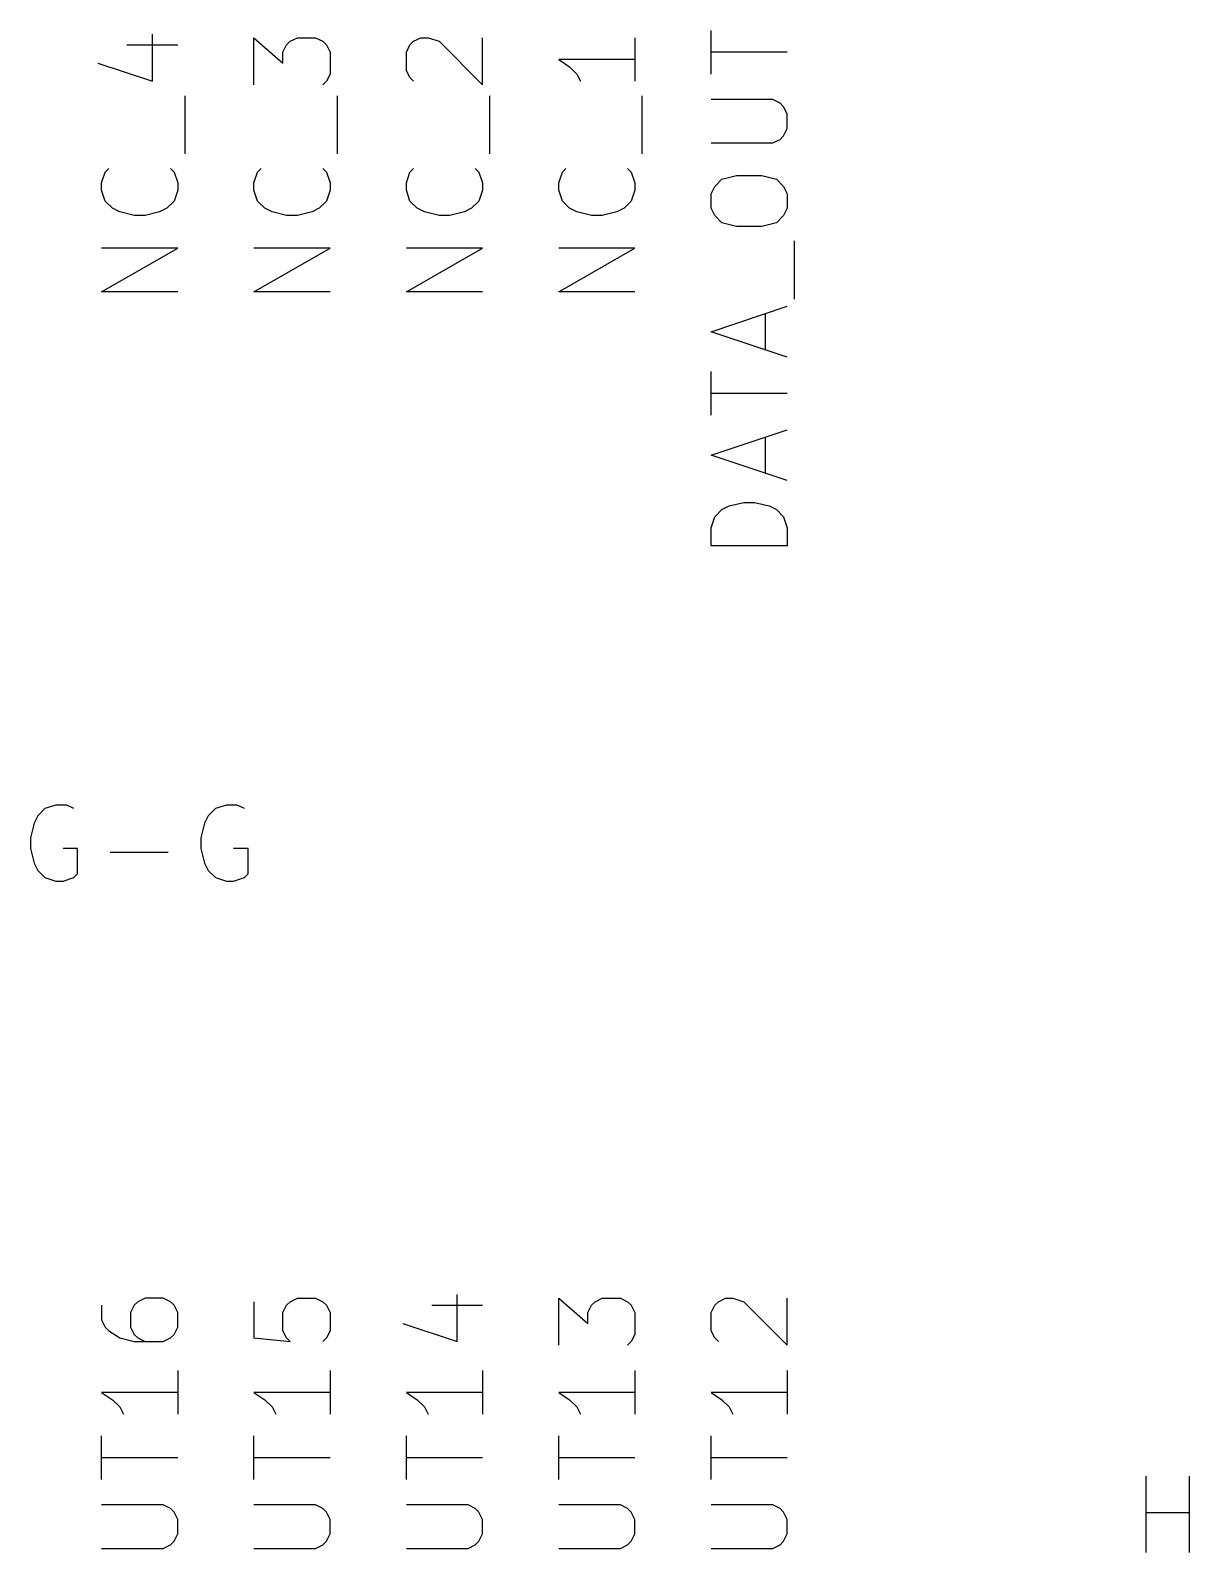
# Model space of a CAD drawing. Extents: x 0.4 to 11.3, y -7.9 to -0.4.
# Drawn here: x 5.376 to 6.137, y -6.823 to -5.825 of the extents above; entities that cross this region are included whole.
import ezdxf

# ---------------------------------------------------------------- set-up
doc = ezdxf.new("R2010")
doc.units = 0
doc.header["$MEASUREMENT"] = 0
doc.layers.add('CYAN2', color=4, linetype='CONTINUOUS')

msp = doc.modelspace()

# ---------------------------------------------------------------- linework, layer by layer
at = {"layer": 'CYAN2', "linetype": 'CONTINUOUS'}
for p, q in [((5.45646, -5.85809), (5.45646, -5.82714)), ((5.45646, -5.85809), (5.45646, -5.82714)), ((5.52313, -5.86047), (5.52313, -5.82952)), ((5.52313, -5.82952), (5.54218, -5.84619)), ((5.52313, -5.86047), (5.52313, -5.82952)), ((5.52313, -5.82952), (5.54218, -5.84619)), ((5.54694, -5.8319), (5.5517, -5.82952)), ((5.54694, -5.8319), (5.5517, -5.82952)), ((5.5517, -5.82952), (5.56361, -5.82952)), ((5.5517, -5.82952), (5.56361, -5.82952)), ((5.56361, -5.82952), (5.56837, -5.8319)), ((5.56361, -5.82952), (5.56837, -5.8319)), ((5.62789, -5.8319), (5.63265, -5.82952)), ((5.62789, -5.8319), (5.63265, -5.82952)), ((5.63265, -5.82952), (5.63742, -5.82952)), ((5.63265, -5.82952), (5.63742, -5.82952)), ((5.63742, -5.82952), (5.64456, -5.8319)), ((5.63742, -5.82952), (5.64456, -5.8319)), ((5.67313, -5.86047), (5.67313, -5.82952)), ((5.67313, -5.86047), (5.67313, -5.82952)), ((5.77313, -5.82952), (5.77313, -5.85809)), ((5.77313, -5.82952), (5.77313, -5.85809)), ((5.82313, -5.85333), (5.82313, -5.82476)), ((5.82313, -5.85333), (5.82313, -5.82476)), ((5.4398, -5.83428), (5.47313, -5.83428)), ((5.4398, -5.83428), (5.47313, -5.83428)), ((5.54218, -5.83904), (5.54456, -5.83428)), ((5.54218, -5.83904), (5.54456, -5.83428)), ((5.54218, -5.84619), (5.54218, -5.83904)), ((5.54218, -5.84619), (5.54218, -5.83904)), ((5.54456, -5.83428), (5.54694, -5.8319)), ((5.54456, -5.83428), (5.54694, -5.8319)), ((5.56837, -5.8319), (5.57075, -5.83428)), ((5.56837, -5.8319), (5.57075, -5.83428)), ((5.57075, -5.83428), (5.57313, -5.83904)), ((5.57075, -5.83428), (5.57313, -5.83904)), ((5.57313, -5.83904), (5.57313, -5.85333)), ((5.57313, -5.83904), (5.57313, -5.85333)), ((5.62313, -5.83904), (5.62551, -5.83428)), ((5.62313, -5.83904), (5.62551, -5.83428)), ((5.62313, -5.85095), (5.62313, -5.83904)), ((5.62313, -5.85095), (5.62313, -5.83904)), ((5.62551, -5.83428), (5.62789, -5.8319)), ((5.62551, -5.83428), (5.62789, -5.8319)), ((5.64456, -5.8319), (5.67313, -5.86047)), ((5.64456, -5.8319), (5.67313, -5.86047)), ((5.87313, -5.83904), (5.82313, -5.83904)), ((5.87313, -5.83904), (5.82313, -5.83904)), ((5.42075, -5.84619), (5.45646, -5.85809)), ((5.42075, -5.84619), (5.45646, -5.85809)), ((5.77313, -5.84381), (5.72313, -5.84381)), ((5.72313, -5.84381), (5.73028, -5.84857)), ((5.77313, -5.84381), (5.72313, -5.84381)), ((5.72313, -5.84381), (5.73028, -5.84857)), ((5.73028, -5.84857), (5.73504, -5.85333)), ((5.73028, -5.84857), (5.73504, -5.85333)), ((5.57075, -5.85809), (5.56837, -5.86047)), ((5.57075, -5.85809), (5.56837, -5.86047)), ((5.57313, -5.85333), (5.57075, -5.85809)), ((5.57313, -5.85333), (5.57075, -5.85809)), ((5.62551, -5.85571), (5.62313, -5.85095)), ((5.62551, -5.85571), (5.62313, -5.85095)), ((5.62789, -5.85809), (5.62551, -5.85571)), ((5.62789, -5.85809), (5.62551, -5.85571)), ((5.73504, -5.85333), (5.73742, -5.85809)), ((5.73504, -5.85333), (5.73742, -5.85809)), ((5.47789, -5.90571), (5.47789, -5.86761)), ((5.47789, -5.90571), (5.47789, -5.86761)), ((5.57789, -5.90571), (5.57789, -5.86761)), ((5.57789, -5.90571), (5.57789, -5.86761)), ((5.67789, -5.90571), (5.67789, -5.86761)), ((5.67789, -5.90571), (5.67789, -5.86761)), ((5.77789, -5.90571), (5.77789, -5.86761)), ((5.77789, -5.90571), (5.77789, -5.86761)), ((5.86361, -5.87), (5.82313, -5.87)), ((5.86361, -5.87), (5.82313, -5.87)), ((5.86837, -5.87238), (5.86361, -5.87)), ((5.86837, -5.87238), (5.86361, -5.87)), ((5.87075, -5.87476), (5.86837, -5.87238)), ((5.87075, -5.87476), (5.86837, -5.87238)), ((5.87313, -5.87952), (5.87075, -5.87476)), ((5.87313, -5.87952), (5.87075, -5.87476)), ((5.87313, -5.88905), (5.87313, -5.87952)), ((5.87313, -5.88905), (5.87313, -5.87952)), ((5.87075, -5.89381), (5.87313, -5.88905)), ((5.87075, -5.89381), (5.87313, -5.88905)), ((5.82313, -5.89857), (5.86361, -5.89857)), ((5.82313, -5.89857), (5.86361, -5.89857)), ((5.86361, -5.89857), (5.86837, -5.89619)), ((5.86361, -5.89857), (5.86837, -5.89619)), ((5.86837, -5.89619), (5.87075, -5.89381)), ((5.86837, -5.89619), (5.87075, -5.89381)), ((5.42313, -5.92476), (5.42551, -5.91761)), ((5.42313, -5.92476), (5.42551, -5.91761)), ((5.42551, -5.91761), (5.42789, -5.91524)), ((5.42551, -5.91761), (5.42789, -5.91524)), ((5.46837, -5.91524), (5.47075, -5.91761)), ((5.46837, -5.91524), (5.47075, -5.91761)), ((5.47075, -5.91761), (5.47313, -5.92476)), ((5.47075, -5.91761), (5.47313, -5.92476)), ((5.52313, -5.92476), (5.52551, -5.91761)), ((5.52313, -5.92476), (5.52551, -5.91761)), ((5.52551, -5.91761), (5.52789, -5.91524)), ((5.52551, -5.91761), (5.52789, -5.91524)), ((5.56837, -5.91524), (5.57075, -5.91761)), ((5.56837, -5.91524), (5.57075, -5.91761)), ((5.57075, -5.91761), (5.57313, -5.92476)), ((5.57075, -5.91761), (5.57313, -5.92476)), ((5.62313, -5.92476), (5.62551, -5.91761)), ((5.62313, -5.92476), (5.62551, -5.91761)), ((5.62551, -5.91761), (5.62789, -5.91524)), ((5.62551, -5.91761), (5.62789, -5.91524)), ((5.66837, -5.91524), (5.67075, -5.91761)), ((5.66837, -5.91524), (5.67075, -5.91761)), ((5.67075, -5.91761), (5.67313, -5.92476)), ((5.67075, -5.91761), (5.67313, -5.92476)), ((5.72313, -5.92476), (5.72551, -5.91761)), ((5.72313, -5.92476), (5.72551, -5.91761)), ((5.72551, -5.91761), (5.72789, -5.91524)), ((5.72551, -5.91761), (5.72789, -5.91524)), ((5.76837, -5.91524), (5.77075, -5.91761)), ((5.76837, -5.91524), (5.77075, -5.91761)), ((5.77075, -5.91761), (5.77313, -5.92476)), ((5.77075, -5.91761), (5.77313, -5.92476)), ((5.83028, -5.92238), (5.8398, -5.92)), ((5.83028, -5.92238), (5.8398, -5.92)), ((5.8398, -5.92), (5.85646, -5.92)), ((5.8398, -5.92), (5.85646, -5.92)), ((5.85646, -5.92), (5.86599, -5.92238)), ((5.85646, -5.92), (5.86599, -5.92238)), ((5.42313, -5.92952), (5.42313, -5.92476)), ((5.42313, -5.92952), (5.42313, -5.92476)), ((5.42551, -5.93666), (5.42313, -5.92952)), ((5.42551, -5.93666), (5.42313, -5.92952)), ((5.47313, -5.92952), (5.47075, -5.93666)), ((5.47313, -5.92952), (5.47075, -5.93666)), ((5.47313, -5.92476), (5.47313, -5.92952)), ((5.47313, -5.92476), (5.47313, -5.92952)), ((5.52313, -5.92952), (5.52313, -5.92476)), ((5.52313, -5.92952), (5.52313, -5.92476)), ((5.52551, -5.93666), (5.52313, -5.92952)), ((5.52551, -5.93666), (5.52313, -5.92952)), ((5.57313, -5.92952), (5.57075, -5.93666)), ((5.57313, -5.92952), (5.57075, -5.93666)), ((5.57313, -5.92476), (5.57313, -5.92952)), ((5.57313, -5.92476), (5.57313, -5.92952)), ((5.62313, -5.92952), (5.62313, -5.92476)), ((5.62313, -5.92952), (5.62313, -5.92476)), ((5.62551, -5.93666), (5.62313, -5.92952)), ((5.62551, -5.93666), (5.62313, -5.92952)), ((5.67313, -5.92952), (5.67075, -5.93666)), ((5.67313, -5.92952), (5.67075, -5.93666)), ((5.67313, -5.92476), (5.67313, -5.92952)), ((5.67313, -5.92476), (5.67313, -5.92952)), ((5.72313, -5.92952), (5.72313, -5.92476)), ((5.72313, -5.92952), (5.72313, -5.92476)), ((5.72551, -5.93666), (5.72313, -5.92952)), ((5.72551, -5.93666), (5.72313, -5.92952)), ((5.77313, -5.92952), (5.77075, -5.93666)), ((5.77313, -5.92952), (5.77075, -5.93666)), ((5.77313, -5.92476), (5.77313, -5.92952)), ((5.77313, -5.92476), (5.77313, -5.92952)), ((5.82313, -5.93191), (5.82551, -5.92714)), ((5.82313, -5.93191), (5.82551, -5.92714)), ((5.82551, -5.92714), (5.83028, -5.92238)), ((5.82551, -5.92714), (5.83028, -5.92238)), ((5.86599, -5.92238), (5.87075, -5.92714)), ((5.86599, -5.92238), (5.87075, -5.92714)), ((5.87075, -5.92714), (5.87313, -5.93191)), ((5.87075, -5.92714), (5.87313, -5.93191)), ((5.43028, -5.94143), (5.42551, -5.93666)), ((5.43028, -5.94143), (5.42551, -5.93666)), ((5.47075, -5.93666), (5.46599, -5.94143)), ((5.47075, -5.93666), (5.46599, -5.94143)), ((5.53028, -5.94143), (5.52551, -5.93666)), ((5.53028, -5.94143), (5.52551, -5.93666)), ((5.57075, -5.93666), (5.56599, -5.94143)), ((5.57075, -5.93666), (5.56599, -5.94143)), ((5.63028, -5.94143), (5.62551, -5.93666)), ((5.63028, -5.94143), (5.62551, -5.93666)), ((5.67075, -5.93666), (5.66599, -5.94143)), ((5.67075, -5.93666), (5.66599, -5.94143)), ((5.73028, -5.94143), (5.72551, -5.93666)), ((5.73028, -5.94143), (5.72551, -5.93666)), ((5.77075, -5.93666), (5.76599, -5.94143)), ((5.77075, -5.93666), (5.76599, -5.94143)), ((5.82313, -5.94143), (5.82313, -5.93191)), ((5.82313, -5.94143), (5.82313, -5.93191)), ((5.87313, -5.93191), (5.87313, -5.94143)), ((5.87313, -5.93191), (5.87313, -5.94143)), ((5.43504, -5.94381), (5.43028, -5.94143)), ((5.43504, -5.94381), (5.43028, -5.94143)), ((5.44456, -5.94619), (5.43504, -5.94381)), ((5.44456, -5.94619), (5.43504, -5.94381)), ((5.4517, -5.94619), (5.44456, -5.94619)), ((5.4517, -5.94619), (5.44456, -5.94619)), ((5.46122, -5.94381), (5.4517, -5.94619)), ((5.46122, -5.94381), (5.4517, -5.94619)), ((5.46599, -5.94143), (5.46122, -5.94381)), ((5.46599, -5.94143), (5.46122, -5.94381)), ((5.53504, -5.94381), (5.53028, -5.94143)), ((5.53504, -5.94381), (5.53028, -5.94143)), ((5.54456, -5.94619), (5.53504, -5.94381)), ((5.54456, -5.94619), (5.53504, -5.94381)), ((5.5517, -5.94619), (5.54456, -5.94619)), ((5.5517, -5.94619), (5.54456, -5.94619)), ((5.56122, -5.94381), (5.5517, -5.94619)), ((5.56122, -5.94381), (5.5517, -5.94619)), ((5.56599, -5.94143), (5.56122, -5.94381)), ((5.56599, -5.94143), (5.56122, -5.94381)), ((5.63504, -5.94381), (5.63028, -5.94143)), ((5.63504, -5.94381), (5.63028, -5.94143)), ((5.64456, -5.94619), (5.63504, -5.94381)), ((5.64456, -5.94619), (5.63504, -5.94381)), ((5.6517, -5.94619), (5.64456, -5.94619)), ((5.6517, -5.94619), (5.64456, -5.94619)), ((5.66122, -5.94381), (5.6517, -5.94619)), ((5.66122, -5.94381), (5.6517, -5.94619)), ((5.66599, -5.94143), (5.66122, -5.94381)), ((5.66599, -5.94143), (5.66122, -5.94381)), ((5.73504, -5.94381), (5.73028, -5.94143)), ((5.73504, -5.94381), (5.73028, -5.94143)), ((5.74456, -5.94619), (5.73504, -5.94381)), ((5.74456, -5.94619), (5.73504, -5.94381)), ((5.7517, -5.94619), (5.74456, -5.94619)), ((5.7517, -5.94619), (5.74456, -5.94619)), ((5.76122, -5.94381), (5.7517, -5.94619)), ((5.76122, -5.94381), (5.7517, -5.94619)), ((5.76599, -5.94143), (5.76122, -5.94381)), ((5.76599, -5.94143), (5.76122, -5.94381)), ((5.82551, -5.94619), (5.82313, -5.94143)), ((5.82551, -5.94619), (5.82313, -5.94143)), ((5.83028, -5.95095), (5.82551, -5.94619)), ((5.83028, -5.95095), (5.82551, -5.94619)), ((5.87075, -5.94619), (5.86599, -5.95095)), ((5.87075, -5.94619), (5.86599, -5.95095)), ((5.87313, -5.94143), (5.87075, -5.94619)), ((5.87313, -5.94143), (5.87075, -5.94619)), ((5.8398, -5.95333), (5.83028, -5.95095)), ((5.8398, -5.95333), (5.83028, -5.95095)), ((5.85646, -5.95333), (5.8398, -5.95333)), ((5.85646, -5.95333), (5.8398, -5.95333)), ((5.86599, -5.95095), (5.85646, -5.95333)), ((5.86599, -5.95095), (5.85646, -5.95333)), ((5.42313, -5.99619), (5.47313, -5.96762)), ((5.47313, -5.96762), (5.42313, -5.96762)), ((5.42313, -5.99619), (5.47313, -5.96762)), ((5.47313, -5.96762), (5.42313, -5.96762)), ((5.52313, -5.99619), (5.57313, -5.96762)), ((5.57313, -5.96762), (5.52313, -5.96762)), ((5.52313, -5.99619), (5.57313, -5.96762)), ((5.57313, -5.96762), (5.52313, -5.96762)), ((5.62313, -5.99619), (5.67313, -5.96762)), ((5.67313, -5.96762), (5.62313, -5.96762)), ((5.62313, -5.99619), (5.67313, -5.96762)), ((5.67313, -5.96762), (5.62313, -5.96762)), ((5.72313, -5.99619), (5.77313, -5.96762)), ((5.77313, -5.96762), (5.72313, -5.96762)), ((5.72313, -5.99619), (5.77313, -5.96762)), ((5.77313, -5.96762), (5.72313, -5.96762)), ((5.87789, -6.00095), (5.87789, -5.96285)), ((5.87789, -6.00095), (5.87789, -5.96285)), ((5.47313, -5.99619), (5.42313, -5.99619)), ((5.47313, -5.99619), (5.42313, -5.99619)), ((5.57313, -5.99619), (5.52313, -5.99619)), ((5.57313, -5.99619), (5.52313, -5.99619)), ((5.67313, -5.99619), (5.62313, -5.99619)), ((5.67313, -5.99619), (5.62313, -5.99619)), ((5.77313, -5.99619), (5.72313, -5.99619)), ((5.77313, -5.99619), (5.72313, -5.99619)), ((5.82313, -6.02238), (5.87313, -6.00571)), ((5.82313, -6.02238), (5.87313, -6.00571)), ((5.85885, -6.03428), (5.85885, -6.01048)), ((5.85885, -6.03428), (5.85885, -6.01048)), ((5.87313, -6.03905), (5.82313, -6.02238)), ((5.87313, -6.03905), (5.82313, -6.02238)), ((5.82313, -6.07714), (5.82313, -6.04857)), ((5.82313, -6.07714), (5.82313, -6.04857)), ((5.87313, -6.06285), (5.82313, -6.06285)), ((5.87313, -6.06285), (5.82313, -6.06285)), ((5.82313, -6.10333), (5.87313, -6.08667)), ((5.82313, -6.10333), (5.87313, -6.08667)), ((5.85885, -6.11524), (5.85885, -6.09143)), ((5.85885, -6.11524), (5.85885, -6.09143)), ((5.87313, -6.12), (5.82313, -6.10333)), ((5.87313, -6.12), (5.82313, -6.10333)), ((5.82551, -6.14381), (5.83028, -6.13905)), ((5.82551, -6.14381), (5.83028, -6.13905)), ((5.83028, -6.13905), (5.83504, -6.13667)), ((5.83028, -6.13905), (5.83504, -6.13667)), ((5.83504, -6.13667), (5.84456, -6.13429)), ((5.83504, -6.13667), (5.84456, -6.13429)), ((5.84456, -6.13429), (5.8517, -6.13429)), ((5.84456, -6.13429), (5.8517, -6.13429)), ((5.8517, -6.13429), (5.86122, -6.13667)), ((5.8517, -6.13429), (5.86122, -6.13667)), ((5.86122, -6.13667), (5.86599, -6.13905)), ((5.86122, -6.13667), (5.86599, -6.13905)), ((5.86599, -6.13905), (5.87075, -6.14381)), ((5.86599, -6.13905), (5.87075, -6.14381)), ((5.82313, -6.15095), (5.82551, -6.14381)), ((5.82313, -6.15095), (5.82551, -6.14381)), ((5.87075, -6.14381), (5.87313, -6.15095)), ((5.87075, -6.14381), (5.87313, -6.15095)), ((5.82313, -6.16286), (5.82313, -6.15095)), ((5.82313, -6.16286), (5.82313, -6.15095)), ((5.87313, -6.15095), (5.87313, -6.16286)), ((5.87313, -6.15095), (5.87313, -6.16286)), ((5.87313, -6.16286), (5.82313, -6.16286)), ((5.87313, -6.16286), (5.82313, -6.16286)), ((5.38595, -6.33518), (5.38119, -6.33994)), ((5.38595, -6.33518), (5.38119, -6.33994)), ((5.39309, -6.3328), (5.38595, -6.33518)), ((5.39309, -6.3328), (5.38595, -6.33518)), ((5.40023, -6.3328), (5.39309, -6.3328)), ((5.40023, -6.3328), (5.39309, -6.3328)), ((5.405, -6.33518), (5.40023, -6.3328)), ((5.405, -6.33518), (5.40023, -6.3328)), ((5.49785, -6.33518), (5.49309, -6.33994)), ((5.49785, -6.33518), (5.49309, -6.33994)), ((5.505, -6.3328), (5.49785, -6.33518)), ((5.505, -6.3328), (5.49785, -6.33518)), ((5.51214, -6.3328), (5.505, -6.3328)), ((5.51214, -6.3328), (5.505, -6.3328)), ((5.5169, -6.33518), (5.51214, -6.3328)), ((5.5169, -6.33518), (5.51214, -6.3328)), ((5.3788, -6.3447), (5.37643, -6.35423)), ((5.3788, -6.3447), (5.37643, -6.35423)), ((5.38119, -6.33994), (5.3788, -6.3447)), ((5.38119, -6.33994), (5.3788, -6.3447)), ((5.49071, -6.3447), (5.48833, -6.35423)), ((5.49071, -6.3447), (5.48833, -6.35423)), ((5.49309, -6.33994), (5.49071, -6.3447)), ((5.49309, -6.33994), (5.49071, -6.3447)), ((5.37643, -6.35423), (5.37643, -6.36137)), ((5.37643, -6.35423), (5.37643, -6.36137)), ((5.48833, -6.35423), (5.48833, -6.36137)), ((5.48833, -6.35423), (5.48833, -6.36137)), ((5.37643, -6.36137), (5.3788, -6.37089)), ((5.37643, -6.36137), (5.3788, -6.37089)), ((5.40737, -6.36137), (5.39785, -6.36137)), ((5.40737, -6.36137), (5.39785, -6.36137)), ((5.40737, -6.37804), (5.40737, -6.36137)), ((5.40737, -6.37804), (5.40737, -6.36137)), ((5.4288, -6.36375), (5.4669, -6.36375)), ((5.4288, -6.36375), (5.4669, -6.36375)), ((5.48833, -6.36137), (5.49071, -6.37089)), ((5.48833, -6.36137), (5.49071, -6.37089)), ((5.51928, -6.36137), (5.50976, -6.36137)), ((5.51928, -6.36137), (5.50976, -6.36137)), ((5.51928, -6.37804), (5.51928, -6.36137)), ((5.51928, -6.37804), (5.51928, -6.36137)), ((5.3788, -6.37089), (5.38119, -6.37566)), ((5.3788, -6.37089), (5.38119, -6.37566)), ((5.38119, -6.37566), (5.38595, -6.38042)), ((5.38119, -6.37566), (5.38595, -6.38042)), ((5.405, -6.38042), (5.40737, -6.37804)), ((5.405, -6.38042), (5.40737, -6.37804)), ((5.49071, -6.37089), (5.49309, -6.37566)), ((5.49071, -6.37089), (5.49309, -6.37566)), ((5.49309, -6.37566), (5.49785, -6.38042)), ((5.49309, -6.37566), (5.49785, -6.38042)), ((5.5169, -6.38042), (5.51928, -6.37804)), ((5.5169, -6.38042), (5.51928, -6.37804)), ((5.38595, -6.38042), (5.39309, -6.3828)), ((5.38595, -6.38042), (5.39309, -6.3828)), ((5.39309, -6.3828), (5.39785, -6.3828)), ((5.39309, -6.3828), (5.39785, -6.3828)), ((5.39785, -6.3828), (5.405, -6.38042)), ((5.39785, -6.3828), (5.405, -6.38042)), ((5.49785, -6.38042), (5.505, -6.3828)), ((5.49785, -6.38042), (5.505, -6.3828)), ((5.505, -6.3828), (5.50976, -6.3828)), ((5.505, -6.3828), (5.50976, -6.3828)), ((5.50976, -6.3828), (5.5169, -6.38042)), ((5.50976, -6.3828), (5.5169, -6.38042)), ((5.44694, -6.65857), (5.44456, -6.66095)), ((5.44694, -6.65857), (5.44456, -6.66095)), ((5.4517, -6.65619), (5.44694, -6.65857)), ((5.4517, -6.65619), (5.44694, -6.65857)), ((5.46361, -6.65619), (5.4517, -6.65619)), ((5.46361, -6.65619), (5.4517, -6.65619)), ((5.46837, -6.65857), (5.46361, -6.65619)), ((5.46837, -6.65857), (5.46361, -6.65619)), ((5.47075, -6.66095), (5.46837, -6.65857)), ((5.47075, -6.66095), (5.46837, -6.65857)), ((5.52313, -6.65857), (5.52313, -6.68238)), ((5.52313, -6.65857), (5.52313, -6.68238)), ((5.54456, -6.66095), (5.54694, -6.65857)), ((5.54456, -6.66095), (5.54694, -6.65857)), ((5.54694, -6.65857), (5.5517, -6.65619)), ((5.54694, -6.65857), (5.5517, -6.65619)), ((5.5517, -6.65619), (5.56361, -6.65619)), ((5.5517, -6.65619), (5.56361, -6.65619)), ((5.56361, -6.65619), (5.56837, -6.65857)), ((5.56361, -6.65619), (5.56837, -6.65857)), ((5.56837, -6.65857), (5.57075, -6.66095)), ((5.56837, -6.65857), (5.57075, -6.66095)), ((5.65646, -6.68476), (5.65646, -6.65381)), ((5.65646, -6.68476), (5.65646, -6.65381)), ((5.72313, -6.68714), (5.72313, -6.65619)), ((5.72313, -6.65619), (5.74218, -6.67285)), ((5.72313, -6.68714), (5.72313, -6.65619)), ((5.72313, -6.65619), (5.74218, -6.67285)), ((5.74456, -6.66095), (5.74694, -6.65857)), ((5.74456, -6.66095), (5.74694, -6.65857)), ((5.74694, -6.65857), (5.7517, -6.65619)), ((5.74694, -6.65857), (5.7517, -6.65619)), ((5.7517, -6.65619), (5.76361, -6.65619)), ((5.7517, -6.65619), (5.76361, -6.65619)), ((5.76361, -6.65619), (5.76837, -6.65857)), ((5.76361, -6.65619), (5.76837, -6.65857)), ((5.76837, -6.65857), (5.77075, -6.66095)), ((5.76837, -6.65857), (5.77075, -6.66095)), ((5.82551, -6.66095), (5.82789, -6.65857)), ((5.82551, -6.66095), (5.82789, -6.65857)), ((5.82789, -6.65857), (5.83265, -6.65619)), ((5.82789, -6.65857), (5.83265, -6.65619)), ((5.83265, -6.65619), (5.83742, -6.65619)), ((5.83265, -6.65619), (5.83742, -6.65619)), ((5.83742, -6.65619), (5.84456, -6.65857)), ((5.83742, -6.65619), (5.84456, -6.65857)), ((5.84456, -6.65857), (5.87313, -6.68714)), ((5.84456, -6.65857), (5.87313, -6.68714)), ((5.87313, -6.68714), (5.87313, -6.65619)), ((5.87313, -6.68714), (5.87313, -6.65619)), ((5.42313, -6.66095), (5.42313, -6.67047)), ((5.42313, -6.66095), (5.42313, -6.67047)), ((5.44456, -6.66095), (5.44218, -6.66571)), ((5.44456, -6.66095), (5.44218, -6.66571)), ((5.44218, -6.66571), (5.44218, -6.67523)), ((5.44218, -6.66571), (5.44218, -6.67523)), ((5.47313, -6.66571), (5.47075, -6.66095)), ((5.47313, -6.66571), (5.47075, -6.66095)), ((5.47313, -6.67523), (5.47313, -6.66571)), ((5.47313, -6.67523), (5.47313, -6.66571)), ((5.54218, -6.66571), (5.54456, -6.66095)), ((5.54218, -6.66571), (5.54456, -6.66095)), ((5.54218, -6.67761), (5.54218, -6.66571)), ((5.54218, -6.67761), (5.54218, -6.66571)), ((5.57075, -6.66095), (5.57313, -6.66571)), ((5.57075, -6.66095), (5.57313, -6.66571)), ((5.57313, -6.66571), (5.57313, -6.67761)), ((5.57313, -6.66571), (5.57313, -6.67761)), ((5.6398, -6.66095), (5.67313, -6.66095)), ((5.6398, -6.66095), (5.67313, -6.66095)), ((5.74218, -6.66571), (5.74456, -6.66095)), ((5.74218, -6.66571), (5.74456, -6.66095)), ((5.74218, -6.67285), (5.74218, -6.66571)), ((5.74218, -6.67285), (5.74218, -6.66571)), ((5.77075, -6.66095), (5.77313, -6.66571)), ((5.77075, -6.66095), (5.77313, -6.66571)), ((5.77313, -6.66571), (5.77313, -6.68)), ((5.77313, -6.66571), (5.77313, -6.68)), ((5.82313, -6.66571), (5.82551, -6.66095)), ((5.82313, -6.66571), (5.82551, -6.66095)), ((5.82313, -6.67761), (5.82313, -6.66571)), ((5.82313, -6.67761), (5.82313, -6.66571)), ((5.42313, -6.67047), (5.42551, -6.67523)), ((5.42313, -6.67047), (5.42551, -6.67523)), ((5.42551, -6.67523), (5.42789, -6.67761)), ((5.42551, -6.67523), (5.42789, -6.67761)), ((5.42789, -6.67761), (5.43504, -6.68238)), ((5.42789, -6.67761), (5.43504, -6.68238)), ((5.44218, -6.67523), (5.44456, -6.68)), ((5.44218, -6.67523), (5.44456, -6.68)), ((5.47075, -6.68), (5.47313, -6.67523)), ((5.47075, -6.68), (5.47313, -6.67523)), ((5.54456, -6.68238), (5.54218, -6.67761)), ((5.54456, -6.68238), (5.54218, -6.67761)), ((5.57313, -6.67761), (5.57075, -6.68238)), ((5.57313, -6.67761), (5.57075, -6.68238)), ((5.62075, -6.67285), (5.65646, -6.68476)), ((5.62075, -6.67285), (5.65646, -6.68476)), ((5.82551, -6.68238), (5.82313, -6.67761)), ((5.82551, -6.68238), (5.82313, -6.67761)), ((5.43504, -6.68238), (5.44456, -6.68476)), ((5.43504, -6.68238), (5.44456, -6.68476)), ((5.44456, -6.68), (5.44694, -6.68238)), ((5.44456, -6.68), (5.44694, -6.68238)), ((5.44456, -6.68476), (5.46361, -6.68476)), ((5.44456, -6.68476), (5.46361, -6.68476)), ((5.44694, -6.68238), (5.4517, -6.68476)), ((5.44694, -6.68238), (5.4517, -6.68476)), ((5.46361, -6.68476), (5.46837, -6.68238)), ((5.46361, -6.68476), (5.46837, -6.68238)), ((5.46837, -6.68238), (5.47075, -6.68)), ((5.46837, -6.68238), (5.47075, -6.68)), ((5.52313, -6.68238), (5.54694, -6.68476)), ((5.52313, -6.68238), (5.54694, -6.68476)), ((5.54694, -6.68476), (5.54456, -6.68238)), ((5.54694, -6.68476), (5.54456, -6.68238)), ((5.57075, -6.68238), (5.56837, -6.68476)), ((5.57075, -6.68238), (5.56837, -6.68476)), ((5.77075, -6.68476), (5.76837, -6.68714)), ((5.77075, -6.68476), (5.76837, -6.68714)), ((5.77313, -6.68), (5.77075, -6.68476)), ((5.77313, -6.68), (5.77075, -6.68476)), ((5.82789, -6.68476), (5.82551, -6.68238)), ((5.82789, -6.68476), (5.82551, -6.68238)), ((5.47313, -6.7038), (5.47313, -6.73237)), ((5.47313, -6.7038), (5.47313, -6.73237)), ((5.57313, -6.7038), (5.57313, -6.73237)), ((5.57313, -6.7038), (5.57313, -6.73237)), ((5.67313, -6.7038), (5.67313, -6.73237)), ((5.67313, -6.7038), (5.67313, -6.73237)), ((5.77313, -6.7038), (5.77313, -6.73237)), ((5.77313, -6.7038), (5.77313, -6.73237)), ((5.87313, -6.7038), (5.87313, -6.73237)), ((5.87313, -6.7038), (5.87313, -6.73237)), ((5.47313, -6.71809), (5.42313, -6.71809)), ((5.42313, -6.71809), (5.43028, -6.72285)), ((5.47313, -6.71809), (5.42313, -6.71809)), ((5.42313, -6.71809), (5.43028, -6.72285)), ((5.57313, -6.71809), (5.52313, -6.71809)), ((5.52313, -6.71809), (5.53028, -6.72285)), ((5.57313, -6.71809), (5.52313, -6.71809)), ((5.52313, -6.71809), (5.53028, -6.72285)), ((5.67313, -6.71809), (5.62313, -6.71809)), ((5.62313, -6.71809), (5.63028, -6.72285)), ((5.67313, -6.71809), (5.62313, -6.71809)), ((5.62313, -6.71809), (5.63028, -6.72285)), ((5.77313, -6.71809), (5.72313, -6.71809)), ((5.72313, -6.71809), (5.73028, -6.72285)), ((5.77313, -6.71809), (5.72313, -6.71809)), ((5.72313, -6.71809), (5.73028, -6.72285)), ((5.87313, -6.71809), (5.82313, -6.71809)), ((5.82313, -6.71809), (5.83028, -6.72285)), ((5.87313, -6.71809), (5.82313, -6.71809)), ((5.82313, -6.71809), (5.83028, -6.72285)), ((5.43028, -6.72285), (5.43504, -6.72761)), ((5.43028, -6.72285), (5.43504, -6.72761)), ((5.43504, -6.72761), (5.43742, -6.73237)), ((5.43504, -6.72761), (5.43742, -6.73237)), ((5.53028, -6.72285), (5.53504, -6.72761)), ((5.53028, -6.72285), (5.53504, -6.72761)), ((5.53504, -6.72761), (5.53742, -6.73237)), ((5.53504, -6.72761), (5.53742, -6.73237)), ((5.63028, -6.72285), (5.63504, -6.72761)), ((5.63028, -6.72285), (5.63504, -6.72761)), ((5.63504, -6.72761), (5.63742, -6.73237)), ((5.63504, -6.72761), (5.63742, -6.73237)), ((5.73028, -6.72285), (5.73504, -6.72761)), ((5.73028, -6.72285), (5.73504, -6.72761)), ((5.73504, -6.72761), (5.73742, -6.73237)), ((5.73504, -6.72761), (5.73742, -6.73237)), ((5.83028, -6.72285), (5.83504, -6.72761)), ((5.83028, -6.72285), (5.83504, -6.72761)), ((5.83504, -6.72761), (5.83742, -6.73237)), ((5.83504, -6.72761), (5.83742, -6.73237)), ((5.42313, -6.77523), (5.42313, -6.74666)), ((5.42313, -6.77523), (5.42313, -6.74666)), ((5.52313, -6.77523), (5.52313, -6.74666)), ((5.52313, -6.77523), (5.52313, -6.74666)), ((5.62313, -6.77523), (5.62313, -6.74666)), ((5.62313, -6.77523), (5.62313, -6.74666)), ((5.72313, -6.77523), (5.72313, -6.74666)), ((5.72313, -6.77523), (5.72313, -6.74666)), ((5.82313, -6.77523), (5.82313, -6.74666)), ((5.82313, -6.77523), (5.82313, -6.74666)), ((5.47313, -6.76094), (5.42313, -6.76094)), ((5.47313, -6.76094), (5.42313, -6.76094)), ((5.57313, -6.76094), (5.52313, -6.76094)), ((5.57313, -6.76094), (5.52313, -6.76094)), ((5.67313, -6.76094), (5.62313, -6.76094)), ((5.67313, -6.76094), (5.62313, -6.76094)), ((5.77313, -6.76094), (5.72313, -6.76094)), ((5.77313, -6.76094), (5.72313, -6.76094)), ((5.87313, -6.76094), (5.82313, -6.76094)), ((5.87313, -6.76094), (5.82313, -6.76094)), ((6.10857, -6.82313), (6.10857, -6.77313)), ((6.10857, -6.82313), (6.10857, -6.77313)), ((6.13714, -6.82313), (6.13714, -6.77313)), ((6.13714, -6.82313), (6.13714, -6.77313)), ((5.46361, -6.7919), (5.42313, -6.7919)), ((5.46361, -6.7919), (5.42313, -6.7919)), ((5.46837, -6.79428), (5.46361, -6.7919)), ((5.46837, -6.79428), (5.46361, -6.7919)), ((5.47075, -6.79666), (5.46837, -6.79428)), ((5.47075, -6.79666), (5.46837, -6.79428)), ((5.47313, -6.80143), (5.47075, -6.79666)), ((5.47313, -6.80143), (5.47075, -6.79666)), ((5.56361, -6.7919), (5.52313, -6.7919)), ((5.56361, -6.7919), (5.52313, -6.7919)), ((5.56837, -6.79428), (5.56361, -6.7919)), ((5.56837, -6.79428), (5.56361, -6.7919)), ((5.57075, -6.79666), (5.56837, -6.79428)), ((5.57075, -6.79666), (5.56837, -6.79428)), ((5.57313, -6.80143), (5.57075, -6.79666)), ((5.57313, -6.80143), (5.57075, -6.79666)), ((5.66361, -6.7919), (5.62313, -6.7919)), ((5.66361, -6.7919), (5.62313, -6.7919)), ((5.66837, -6.79428), (5.66361, -6.7919)), ((5.66837, -6.79428), (5.66361, -6.7919)), ((5.67075, -6.79666), (5.66837, -6.79428)), ((5.67075, -6.79666), (5.66837, -6.79428)), ((5.67313, -6.80143), (5.67075, -6.79666)), ((5.67313, -6.80143), (5.67075, -6.79666)), ((5.76361, -6.7919), (5.72313, -6.7919)), ((5.76361, -6.7919), (5.72313, -6.7919)), ((5.76837, -6.79428), (5.76361, -6.7919)), ((5.76837, -6.79428), (5.76361, -6.7919)), ((5.77075, -6.79666), (5.76837, -6.79428)), ((5.77075, -6.79666), (5.76837, -6.79428)), ((5.77313, -6.80143), (5.77075, -6.79666)), ((5.77313, -6.80143), (5.77075, -6.79666)), ((5.86361, -6.7919), (5.82313, -6.7919)), ((5.86361, -6.7919), (5.82313, -6.7919)), ((5.86837, -6.79428), (5.86361, -6.7919)), ((5.86837, -6.79428), (5.86361, -6.7919)), ((5.87075, -6.79666), (5.86837, -6.79428)), ((5.87075, -6.79666), (5.86837, -6.79428)), ((5.87313, -6.80143), (5.87075, -6.79666)), ((5.87313, -6.80143), (5.87075, -6.79666)), ((6.10857, -6.79694), (6.13714, -6.79694)), ((6.10857, -6.79694), (6.13714, -6.79694)), ((5.47313, -6.81095), (5.47313, -6.80143)), ((5.47313, -6.81095), (5.47313, -6.80143)), ((5.57313, -6.81095), (5.57313, -6.80143)), ((5.57313, -6.81095), (5.57313, -6.80143)), ((5.67313, -6.81095), (5.67313, -6.80143)), ((5.67313, -6.81095), (5.67313, -6.80143)), ((5.77313, -6.81095), (5.77313, -6.80143)), ((5.77313, -6.81095), (5.77313, -6.80143)), ((5.87313, -6.81095), (5.87313, -6.80143)), ((5.87313, -6.81095), (5.87313, -6.80143)), ((5.46361, -6.82047), (5.46837, -6.81809)), ((5.46361, -6.82047), (5.46837, -6.81809)), ((5.46837, -6.81809), (5.47075, -6.81571)), ((5.46837, -6.81809), (5.47075, -6.81571)), ((5.47075, -6.81571), (5.47313, -6.81095)), ((5.47075, -6.81571), (5.47313, -6.81095)), ((5.56361, -6.82047), (5.56837, -6.81809)), ((5.56361, -6.82047), (5.56837, -6.81809)), ((5.56837, -6.81809), (5.57075, -6.81571)), ((5.56837, -6.81809), (5.57075, -6.81571)), ((5.57075, -6.81571), (5.57313, -6.81095)), ((5.57075, -6.81571), (5.57313, -6.81095)), ((5.66361, -6.82047), (5.66837, -6.81809)), ((5.66361, -6.82047), (5.66837, -6.81809)), ((5.66837, -6.81809), (5.67075, -6.81571)), ((5.66837, -6.81809), (5.67075, -6.81571)), ((5.67075, -6.81571), (5.67313, -6.81095)), ((5.67075, -6.81571), (5.67313, -6.81095)), ((5.76361, -6.82047), (5.76837, -6.81809)), ((5.76361, -6.82047), (5.76837, -6.81809)), ((5.76837, -6.81809), (5.77075, -6.81571)), ((5.76837, -6.81809), (5.77075, -6.81571)), ((5.77075, -6.81571), (5.77313, -6.81095)), ((5.77075, -6.81571), (5.77313, -6.81095)), ((5.86361, -6.82047), (5.86837, -6.81809)), ((5.86361, -6.82047), (5.86837, -6.81809)), ((5.86837, -6.81809), (5.87075, -6.81571)), ((5.86837, -6.81809), (5.87075, -6.81571)), ((5.87075, -6.81571), (5.87313, -6.81095)), ((5.87075, -6.81571), (5.87313, -6.81095)), ((5.42313, -6.82047), (5.46361, -6.82047)), ((5.42313, -6.82047), (5.46361, -6.82047)), ((5.52313, -6.82047), (5.56361, -6.82047)), ((5.52313, -6.82047), (5.56361, -6.82047)), ((5.62313, -6.82047), (5.66361, -6.82047)), ((5.62313, -6.82047), (5.66361, -6.82047)), ((5.72313, -6.82047), (5.76361, -6.82047)), ((5.72313, -6.82047), (5.76361, -6.82047)), ((5.82313, -6.82047), (5.86361, -6.82047)), ((5.82313, -6.82047), (5.86361, -6.82047))]:
    msp.add_line(p, q, dxfattribs=at)

doc.saveas('drawing.dxf')
